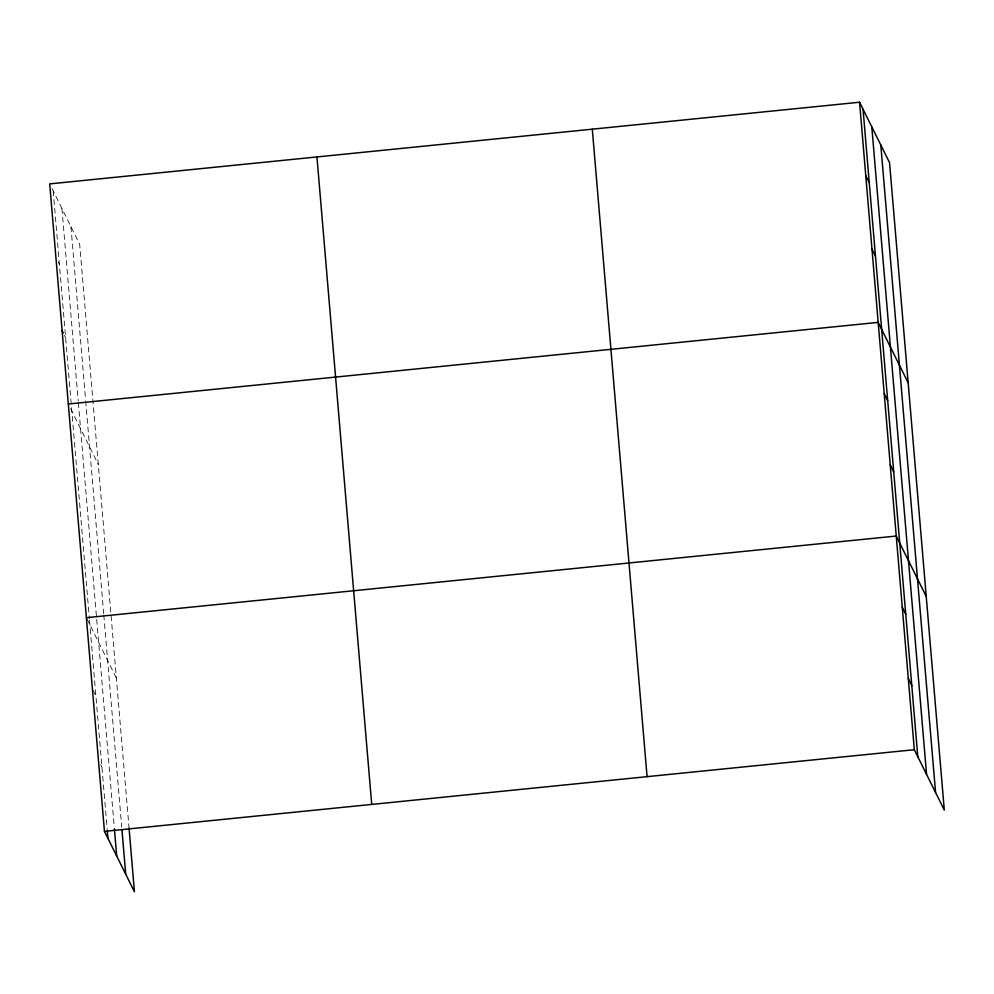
<?xml version="1.0" encoding="UTF-8"?>
<svg xmlns="http://www.w3.org/2000/svg" width="994" height="994" viewBox="0 0 994 994"><rect width="100%" height="100%" fill="white"/><g stroke="black" fill="none" stroke-linecap="round" stroke-linejoin="round"><path stroke-width="0.75" stroke-dasharray="4.97 3.73" d="M52.036 188.587L79.682 244.288L129.058 828.126M58.236 261.969L59.404 264.317M64.448 335.351L65.616 337.699M70.649 408.733L98.307 464.434M86.975 618.877L116.373 678.107M93.001 690.097L95.909 695.974M100.767 764.846L101.935 767.194M70.947 226.682L85.559 399.426M85.683 400.955L103.662 613.522M103.786 615.038L121.728 827.182M61.939 208.541L78.228 401.166M78.364 402.694L114.26 827.232M53.204 190.935L89.373 618.69M89.497 620.206L107.19 829.319"/><path stroke-width="1.49" d="M859.561 102.233L914.318 749.712L944.3 810.11L889.543 162.631L859.561 102.233L49.7 183.89L104.457 831.369L134.439 891.767L129.058 828.126M68.313 404.024L878.174 322.379L908.156 382.777M86.391 617.696L896.24 536.039L926.234 596.45M104.457 831.369L914.318 749.712M865.762 175.615L869.265 182.66M871.974 248.997L875.466 256.042M884.2 393.599L887.692 400.644M890.226 464.819L893.718 471.864M902.266 607.272L905.77 614.317M908.292 678.492L911.796 685.537M62.113 330.654L63.281 333.002M880.796 145.025L935.565 792.504M871.8 126.884L926.557 774.363M863.053 109.278L917.81 756.757M592.3 129.17L647.069 776.662M316.949 156.94L371.719 804.419M121.989 830.214L125.704 874.161M114.397 828.747L116.696 856.02M107.315 830.835L107.961 838.414"/></g></svg>
